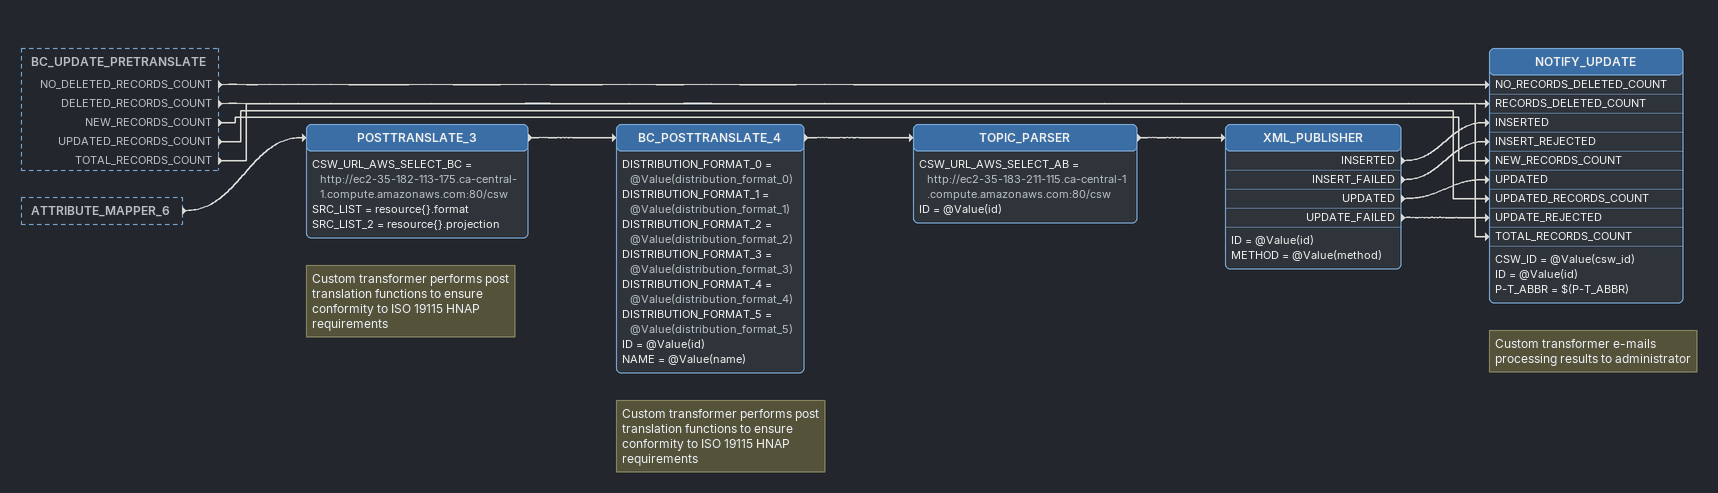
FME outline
BC_UPDATE_PRETRANSLATE [outside]
    NO_DELETED_RECORDS_COUNT -> NOTIFY_UPDATE [NO_RECORDS_DELETED_COUNT]
    DELETED_RECORDS_COUNT -> NOTIFY_UPDATE [RECORDS_DELETED_COUNT]
    NEW_RECORDS_COUNT -> NOTIFY_UPDATE [NEW_RECORDS_COUNT]
    UPDATED_RECORDS_COUNT -> NOTIFY_UPDATE [UPDATED_RECORDS_COUNT]
    TOTAL_RECORDS_COUNT -> NOTIFY_UPDATE [TOTAL_RECORDS_COUNT]
ATTRIBUTE_MAPPER_6 [outside]
    -> POSTTRANSLATE_3
Note: Custom transformer performs post translation functions to ensure conformity to ISO 19115 HNAP requirements
POSTTRANSLATE_3
    CSW_URL_AWS_SELECT_BC = http://ec2-35-182-113-175.ca-central-1.compute.amazonaws.com:80/csw
    SRC_LIST = resource{}.format
    SRC_LIST_2 = resource{}.projection
    -> BC_POSTTRANSLATE_4
Note: Custom transformer performs post translation functions to ensure conformity to ISO 19115 HNAP requirements
BC_POSTTRANSLATE_4
    DISTRIBUTION_FORMAT_0 = @Value(distribution_format_0)
    DISTRIBUTION_FORMAT_1 = @Value(distribution_format_1)
    DISTRIBUTION_FORMAT_2 = @Value(distribution_format_2)
    DISTRIBUTION_FORMAT_3 = @Value(distribution_format_3)
    DISTRIBUTION_FORMAT_4 = @Value(distribution_format_4)
    DISTRIBUTION_FORMAT_5 = @Value(distribution_format_5)
    ID = @Value(id)
    NAME = @Value(name)
    -> TOPIC_PARSER
TOPIC_PARSER
    CSW_URL_AWS_SELECT_AB = http://ec2-35-183-211-115.ca-central-1.compute.amazonaws.com:80/csw
    ID = @Value(id)
    -> XML_PUBLISHER
XML_PUBLISHER
    ID = @Value(id)
    METHOD = @Value(method)
    INSERTED -> NOTIFY_UPDATE [INSERTED]
    INSERT_FAILED -> NOTIFY_UPDATE [INSERT_REJECTED]
    UPDATED -> NOTIFY_UPDATE [UPDATED]
    UPDATE_FAILED -> NOTIFY_UPDATE [UPDATE_REJECTED]
Note: Custom transformer e-mails processing results to administrator
NOTIFY_UPDATE
    CSW_ID = @Value(csw_id)
    ID = @Value(id)
    P-T_ABBR = $(P-T_ABBR)
